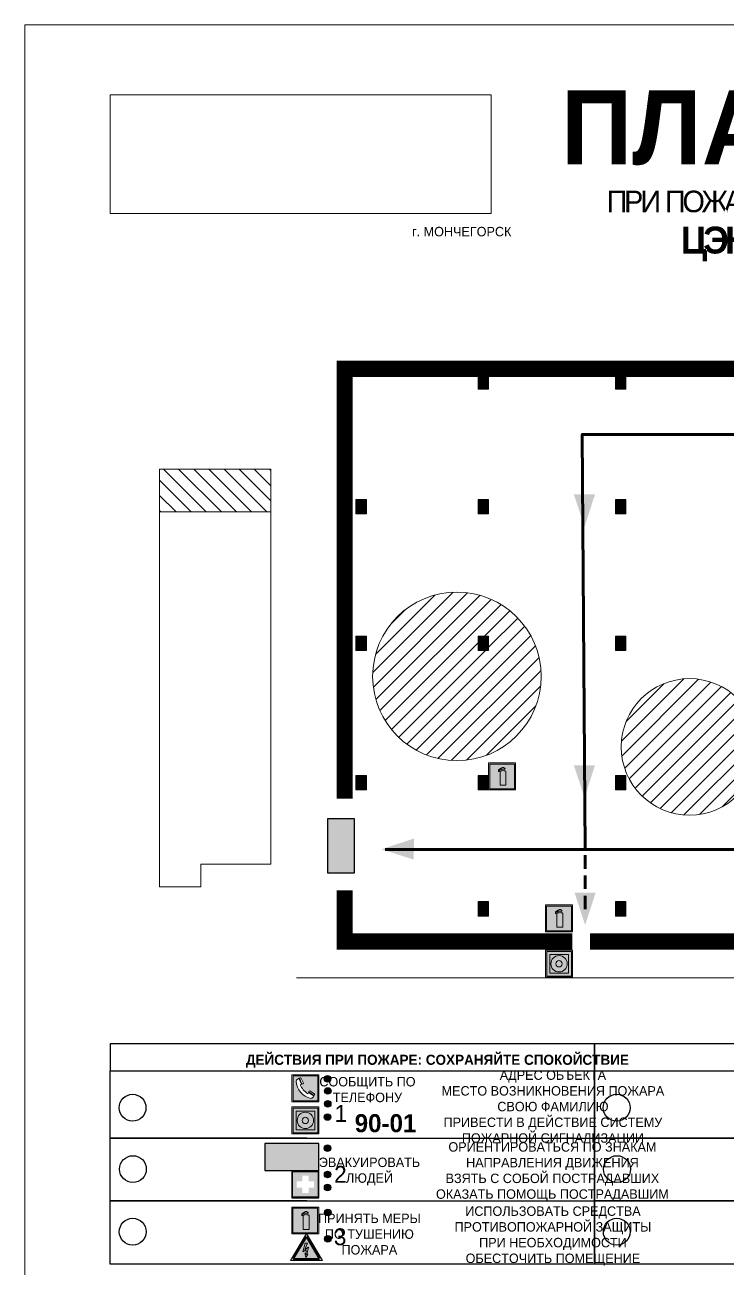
# Model space of a CAD drawing. Header units: millimetres. Extents: x 13810 to 67229, y 12374 to 21950.
# Drawn here: x 26676.6 to 26885.1, y 15363.3 to 15732.5 of the extents above; entities that cross this region are included whole.
import ezdxf

# ---------------------------------------------------------------- set-up
doc = ezdxf.new("R2010")
doc.units = ezdxf.units.MM
doc.linetypes.add('{ Wide Dash }', pattern=[12, 4, -2, 4, -2])
doc.layers.add('План_Штампы', color=7, linetype='Continuous')
doc.styles.add('обычный', font='arial.ttf')
picture_1 = doc.add_image_def('image1.jpg', size_in_pixel=(337, 105))
pattern_1 = [(45, (7161.8217, 11686.9472), (-2.24506403, 2.24506403), [])]

# ---------------------------------------------------------------- blocks, each defined once
blk = doc.blocks.new('A$C3E6D3DDE')
at = {"lineweight": 5}
h = blk.add_hatch(color=40, dxfattribs=at)
h.paths.add_polyline_path([(24.1, 1.45), (16.46, -11.35), (31.74, -11.35)])
h.paths.add_polyline_path([(24.09, -0.46), (30.03, -10.41), (18.14, -10.41)], flags=16)
h.paths.add_polyline_path([(24.54, -3.08), (23.41, -6.02), (25.13, -5.01), (24.33, -8.5), (24.82, -8.27), (23.79, -9.86), (23.4, -8.04), (23.8, -8.43), (24.04, -6.29), (22.39, -7.25), (23.44, -3.08)], flags=0)
h = blk.add_hatch(color=256, dxfattribs=at)
h.paths.add_polyline_path([(24.37, 0.03, 0.567511), (23.82, 0.03), (17.59, -10.4, 0.582454), (17.86, -10.88), (30.32, -10.88, 0.582149), (30.6, -10.4)])
h.paths.add_polyline_path([(24.09, -0.46), (18.14, -10.41), (30.03, -10.41)], flags=16)
h.paths.add_polyline_path([(24.54, -3.08), (23.41, -6.02), (25.13, -5.01), (24.33, -8.5), (24.82, -8.27), (23.79, -9.86), (23.4, -8.04), (23.8, -8.43), (24.04, -6.29), (22.39, -7.25), (23.44, -3.08)], flags=0)
h = blk.add_hatch(color=40, dxfattribs=at)
h.paths.add_polyline_path([(24.09, -0.46), (18.14, -10.41), (30.03, -10.41)])
h.paths.add_polyline_path([(24.82, -8.27), (23.79, -9.86), (23.4, -8.04), (23.8, -8.43), (24.04, -6.29), (22.39, -7.25), (23.44, -3.08), (24.54, -3.08), (23.41, -6.02), (25.13, -5.01), (24.33, -8.5)], flags=16)
at = {"color": 40, "lineweight": 5}
for p, q in [((16.46, -11.35), (24.1, 1.45)), ((24.1, 1.45), (31.74, -11.35))]:
    blk.add_line(p, q, dxfattribs=at)
at = {"lineweight": 5}
for p, q in [((17.59, -10.4), (23.82, 0.03)), ((24.37, 0.03), (30.6, -10.4)), ((18.14, -10.41), (24.09, -0.46)), ((23.44, -3.08), (22.39, -7.25)), ((23.41, -6.02), (24.54, -3.08)), ((25.13, -5.01), (23.41, -6.02)), ((24.54, -3.08), (23.44, -3.08)), ((24.09, -0.46), (30.03, -10.41)), ((24.33, -8.5), (25.13, -5.01)), ((17.86, -10.88), (30.32, -10.88)), ((18.14, -10.41), (30.03, -10.41)), ((22.39, -7.25), (24.04, -6.29)), ((23.8, -8.43), (23.4, -8.04)), ((23.4, -8.04), (23.79, -9.86)), ((23.79, -9.86), (24.82, -8.27)), ((24.04, -6.29), (23.8, -8.43)), ((24.82, -8.27), (24.33, -8.5))]:
    blk.add_line(p, q, dxfattribs=at)
at = {"color": 50, "lineweight": 5}
blk.add_line((31.74, -11.35), (16.46, -11.35), dxfattribs=at)
blk = doc.blocks.new('A$C456E1F9C')
at = {"lineweight": 5}
h = blk.add_hatch(color=242, dxfattribs=at)
h.paths.add_polyline_path([(0.51, -1.47), (0.51, -13.26), (12.29, -13.26), (12.29, -1.47)])
h.paths.add_polyline_path([(5.42, -4.95, -0.254479), (4.78, -5.4), (3.52, -2.53, -0.209735), (4.23, -2.4)], flags=16)
h.paths.add_polyline_path([(8.53, -8.6), (10.87, -10.17), (10.54, -10.76), (8.03, -9.13, -0.192251)], flags=16)
h.paths.add_polyline_path([(4.61, -5.49, 0.005518), (3.87, -5.72, 0.128647), (7.49, -10.01, 0.00809), (7.83, -9.33), (10.47, -10.97, -0.16736), (8.99, -12.25, -0.327862), (1.95, -3.95, -0.166952), (3.36, -2.62)], flags=16)
at = {"color": 242, "lineweight": 5}
for p, q in [((0, -13.77), (0, -0.97)), ((12.8, -0.97), (0, -0.97)), ((4.61, -5.49), (3.36, -2.62)), ((3.52, -2.53), (4.78, -5.4)), ((4.23, -2.4), (5.42, -4.95)), ((12.8, -13.77), (12.8, -0.97)), ((7.83, -9.33), (10.47, -10.97)), ((8.03, -9.13), (10.54, -10.76)), ((10.81, -10.12), (8.53, -8.6)), ((10.54, -10.76), (10.8, -10.3)), ((10.8, -10.3), (10.81, -10.12)), ((0, -13.77), (12.8, -13.77))]:
    blk.add_line(p, q, dxfattribs=at)
blk.add_lwpolyline([(0.51, -1.47), (12.29, -1.47), (12.29, -13.26), (0.51, -13.26)], close=True, dxfattribs=at)
for centre, radius, start, end in [((4.59, -5.34), 2.99, 114.28453, 152.19739), ((11.12, -3.31), 9.19, 183.99153, 256.60086), ((4.02, -3.27), 0.891, 76.32839, 123.70924), ((14.98, -39.1), 35.17, 107.14873, 108.41345), ((13.86, -0.94), 11.08, 205.55365, 234.87622), ((4.68, -4.59), 0.824, 276.9621, 334.07228), ((-13.31, 0.8), 23.44, 332.54871, 334.40268), ((8.94, -9.5), 0.989, 114.40924, 157.93883), ((7.87, -9.46), 3, 291.92908, 329.9329)]:
    blk.add_arc(centre, radius, start, end, dxfattribs=at)
blk = doc.blocks.new('A$C54414219')
at = {"true_color": 0xffffff}
h = blk.add_hatch(color=7, dxfattribs=at)
h.paths.add_polyline_path([(2.39, -9.45), (2.39, -18.3), (11.23, -18.3), (11.23, -9.45)], flags=0)
h.paths.add_polyline_path([(10.71, -13.87, -1), (2.92, -13.87, -1)], flags=0)
h.paths.add_polyline_path([(8.3, -13.87, -1), (5.33, -13.87, -1)], flags=0)
h.paths.add_polyline_path([(0.41, -7.47), (0.41, -20.27), (13.21, -20.27), (13.21, -7.47)])
h.paths.add_polyline_path([(0.92, -19.77), (12.71, -19.77), (12.71, -7.98), (0.92, -7.98)], flags=16)
h.paths.add_polyline_path([(11.23, -9.45), (11.23, -18.3), (2.39, -18.3), (2.39, -9.45)], flags=0)
at = {"lineweight": 5}
h = blk.add_hatch(color=242, dxfattribs=at)
h.paths.add_polyline_path([(12.71, -7.98), (0.92, -7.98), (0.92, -19.77), (12.71, -19.77)])
h.paths.add_polyline_path([(11.23, -18.3), (2.39, -18.3), (2.39, -9.45), (11.23, -9.45)], flags=16)
h.paths.add_polyline_path([(10.71, -13.87, -1), (2.92, -13.87, -1)], flags=0)
h.paths.add_polyline_path([(8.3, -13.87, -1), (5.33, -13.87, -1)], flags=0)
at = {"true_color": 0xffffff}
h = blk.add_hatch(color=7, dxfattribs=at)
h.paths.add_polyline_path([(2.39, -9.45), (2.39, -18.3), (11.23, -18.3), (11.23, -9.45)])
h.paths.add_polyline_path([(10.71, -13.87, -1), (2.92, -13.87, -1)], flags=16)
h.paths.add_polyline_path([(8.3, -13.87, -1), (5.33, -13.87, -1)], flags=0)
at = {"lineweight": 5}
h = blk.add_hatch(color=242, dxfattribs=at)
h.paths.add_polyline_path([(2.92, -13.87, 1), (10.71, -13.87, 1)])
h.paths.add_polyline_path([(8.3, -13.87, -1), (5.33, -13.87, -1)], flags=16)
at = {"color": 242, "lineweight": 5}
for p, q in [((0.41, -20.27), (0.41, -7.47)), ((0.41, -7.47), (13.21, -7.47)), ((0.41, -7.47), (13.21, -7.47)), ((13.21, -20.27), (13.21, -7.47)), ((0.41, -20.27), (13.21, -20.27))]:
    blk.add_line(p, q, dxfattribs=at)
for points in [[(0.92, -7.98), (12.71, -7.98), (12.71, -19.77), (0.92, -19.77)], [(2.39, -9.45), (11.23, -9.45), (11.23, -18.3), (2.39, -18.3)]]:
    blk.add_lwpolyline(points, close=True, dxfattribs=at)
for radius in [3.89, 1.49]:
    blk.add_circle((6.81, -13.87), radius, dxfattribs=at)
blk = doc.blocks.new('A$C32E8229D')
at = {"true_color": 0xffffff}
blk.add_hatch(color=7, dxfattribs=at).paths.add_polyline_path([(0, 0), (0, -8), (16, -8), (16, 0)])
h = blk.add_hatch(color=126)
h.paths.add_polyline_path([(0.2, -0.2), (15.8, -0.2), (15.8, -7.8), (0.2, -7.8)])
h.paths.add_polyline_path([(13.49, -2.05), (12.08, -2.05), (11.37, -2.63, 0.162397), (11.29, -2.84), (11.29, -3.63), (10.35, -3.63), (10.35, -4.05), (11.68, -4.05), (11.68, -3.48), (12.26, -4.28), (11.29, -5.1), (11.29, -6.78), (11.85, -6.78), (11.85, -5.44), (12.8, -4.64), (12.8, -5.94), (14.46, -5.94), (14.46, -5.39), (13.45, -5.39), (13.45, -3.97), (12.46, -2.59), (13.15, -2.59), (13.69, -3.34), (14.18, -3)], flags=16)
h.paths.add_polyline_path([(10.74, -1.82, 1), (11.8, -1.82, 1)], flags=16)
h.paths.add_polyline_path([(9.39, -3.59), (5.99, -3.59), (6.56, -3.03), (5.91, -3.03), (5.1, -3.83), (5.91, -4.64), (6.56, -4.64), (5.99, -4.09), (9.39, -4.09)], flags=16)
h.paths.add_polyline_path([(4.29, -1.08), (1.72, -1.08), (1.72, -6.6), (4.29, -6.6)], flags=16)
at = {"color": 126}
blk.add_lwpolyline([(16, -8), (0, -8), (0, 0), (16, 0)], close=True, dxfattribs=at)
blk = doc.blocks.new('A$C18900ED3')
h = blk.add_hatch(color=126)
h.paths.add_polyline_path([(-0.18, -0.18), (-7.02, -0.18), (-7.02, -7.02), (-0.18, -7.02)])
h.paths.add_polyline_path([(-5.89, -4.46), (-5.89, -2.77), (-4.46, -2.77), (-4.46, -1.31), (-2.77, -1.31), (-2.77, -2.77), (-1.33, -2.77), (-1.33, -4.46), (-2.77, -4.46), (-2.77, -5.89), (-4.46, -5.89), (-4.46, -4.46)], flags=16)
at = {"color": 126}
for p, q in [((-7.2, 0), (-7.2, -7.2)), ((0, 0), (-7.2, 0)), ((0, -7.2), (0, 0)), ((-7.02, -7.02), (-7.02, -0.18)), ((-7.02, -0.18), (-0.18, -0.18)), ((-0.18, -0.18), (-0.18, -7.02)), ((-7.2, -7.2), (0, -7.2)), ((-0.18, -7.02), (-7.02, -7.02))]:
    blk.add_line(p, q, dxfattribs=at)
blk = doc.blocks.new('A$C3AD82952')
at = {"true_color": 0xf5f5ff}
h = blk.add_hatch(color=7, dxfattribs=at)
h.dxf.hatch_style = 1
h.paths.add_polyline_path([(8.21, 8.73, 0.414214), (7.89, 9.05), (7.22, 9.05), (7.22, 9.92), (7.59, 9.92, 1), (7.57, 10.36), (7.22, 10.36), (7.22, 10.6), (6.43, 10.6), (6.43, 10.36), (6.01, 10.36), (4.74, 9.59), (4.74, 8.69), (4.98, 8.73), (4.98, 9.26), (6.12, 9.91), (6.43, 9.91), (6.43, 9.05), (5.76, 9.05, 0.414214), (5.44, 8.73), (5.44, 2.2), (8.21, 2.2)], flags=0)
h.paths.add_polyline_path([(12.8, 12.8), (0, 12.8), (0, 0), (12.8, 0)])
h.paths.add_polyline_path([(0.51, 12.29), (12.29, 12.29), (12.29, 0.51), (0.51, 0.51)], flags=16)
h.paths.add_polyline_path([(4.74, 9.59), (6.01, 10.36), (6.43, 10.36), (6.43, 10.6), (7.22, 10.6), (7.22, 10.36), (7.59, 10.36, -0.94586), (7.59, 9.92), (7.22, 9.92), (7.22, 9.05), (7.89, 9.05, -0.414214), (8.21, 8.73), (8.21, 2.2), (5.44, 2.2), (5.44, 8.73, -0.414214), (5.76, 9.05), (6.43, 9.05), (6.43, 9.91), (6.12, 9.91), (4.98, 9.26), (4.98, 8.73), (4.74, 8.69)], flags=0)
h = blk.add_hatch(color=242)
h.dxf.hatch_style = 1
h.paths.add_polyline_path([(12.29, 12.29), (0.51, 12.29), (0.51, 0.51), (12.29, 0.51)])
h.paths.add_polyline_path([(4.74, 8.69), (4.74, 9.59), (6.01, 10.36), (6.43, 10.36), (6.43, 10.6), (7.22, 10.6), (7.22, 10.36), (7.59, 10.36, -0.94586), (7.59, 9.92), (7.22, 9.92), (7.22, 9.05), (7.89, 9.05, -0.414214), (8.21, 8.73), (8.21, 2.2), (5.44, 2.2), (5.44, 8.73, -0.414214), (5.76, 9.05), (6.43, 9.05), (6.43, 9.91), (6.12, 9.91), (4.98, 9.26), (4.98, 8.73)], flags=16)
h = blk.add_hatch(color=7, dxfattribs=at)
h.dxf.hatch_style = 1
h.paths.add_polyline_path([(8.21, 8.73, 0.414214), (7.89, 9.05), (7.22, 9.05), (7.22, 9.92), (7.59, 9.92, 1), (7.57, 10.36), (7.22, 10.36), (7.22, 10.6), (6.43, 10.6), (6.43, 10.36), (6.01, 10.36), (4.74, 9.59), (4.74, 8.69), (4.98, 8.73), (4.98, 9.26), (6.12, 9.91), (6.43, 9.91), (6.43, 9.05), (5.76, 9.05, 0.414214), (5.44, 8.73), (5.44, 2.2), (8.21, 2.2)])
at = {"color": 242, "lineweight": 5}
for p, q in [((0, 0), (0, 12.8)), ((0, 12.8), (12.8, 12.8)), ((12.8, 0), (12.8, 12.8)), ((6.01, 10.36), (4.74, 9.59)), ((4.74, 9.59), (4.74, 8.69)), ((4.74, 8.69), (4.98, 8.73)), ((4.98, 9.26), (6.12, 9.91)), ((4.98, 8.73), (4.98, 9.26)), ((5.44, 2.2), (5.44, 8.73)), ((5.76, 9.05), (6.43, 9.05)), ((6.01, 10.36), (6.43, 10.36)), ((6.12, 9.91), (6.43, 9.91)), ((7.22, 10.6), (6.43, 10.6)), ((6.43, 10.6), (6.43, 10.36)), ((6.43, 9.91), (6.43, 9.05)), ((7.22, 10.36), (7.22, 10.6)), ((7.59, 10.36), (7.22, 10.36)), ((7.22, 9.05), (7.22, 9.92)), ((7.59, 9.92), (7.22, 9.92)), ((7.89, 9.05), (7.22, 9.05)), ((8.21, 2.2), (8.21, 8.73)), ((0, 0), (12.8, 0)), ((5.44, 2.2), (8.21, 2.2))]:
    blk.add_line(p, q, dxfattribs=at)
blk.add_lwpolyline([(0.51, 12.29), (12.29, 12.29), (12.29, 0.51), (0.51, 0.51)], close=True, dxfattribs=at)
for centre, radius, start, end in [((5.76, 8.73), 0.32, 90, 180), ((7.58, 10.14), 0.223, 273.18746, 86.81254), ((7.89, 8.73), 0.32, 0, 90)]:
    blk.add_arc(centre, radius, start, end, dxfattribs=at)
blk = doc.blocks.new('A$C7B4425F7')
at = {"true_color": 0xffffff}
blk.add_hatch(color=7, dxfattribs=at).paths.add_polyline_path([(0, 0), (-16, 0), (-16, -8), (0, -8)])
h = blk.add_hatch(color=126)
h.paths.add_polyline_path([(-0.2, -0.2), (-15.8, -0.2), (-15.8, -7.8), (-0.2, -7.8)])
h.paths.add_polyline_path([(-11.76, -2.03), (-11.76, -3.66), (-11.17, -3.66, -0.568275), (-11.17, -6.18), (-12.58, -6.18), (-12.58, -2.03)], flags=16)
h.paths.add_polyline_path([(-13.33, -4.12, -0.495768), (-13.59, -6.18), (-15.03, -6.18), (-15.03, -2.03), (-13.59, -2.03, -0.487973)], flags=16)
h.paths.add_polyline_path([(-10.25, -2.03), (-9.48, -2.03), (-9.48, -6.18), (-10.25, -6.18)], flags=16)
h.paths.add_polyline_path([(-13.84, -3.69), (-14.24, -3.69), (-14.24, -3.03), (-13.9, -3.03, -0.692621)], flags=0)
h.paths.add_polyline_path([(-9.15, -2.03), (-8.4, -2.03), (-8.04, -3.07), (-7.68, -2.03), (-6.93, -2.03), (-7.64, -4.1), (-6.93, -6.18), (-7.68, -6.18), (-8.04, -5.14), (-8.4, -6.18), (-9.15, -6.18), (-8.44, -4.1)], flags=16)
h.paths.add_polyline_path([(-11.76, -4.46), (-11.42, -4.46, -0.692621), (-11.36, -5.12), (-11.76, -5.12)], flags=0)
h.paths.add_polyline_path([(-13.9, -5.2), (-14.24, -5.2), (-14.24, -4.55), (-13.84, -4.55, -0.708038)], flags=0)
edge = h.paths.add_edge_path(flags=16)
edge.add_ellipse((-5.51, -4.08), major_axis=(0, 2.05), ratio=0.586184, start_angle=0, end_angle=360)
edge = h.paths.add_edge_path(flags=0)
edge.add_ellipse((-5.51, -4.08), major_axis=(0, 1.14), ratio=0.454828, start_angle=0, end_angle=360)
h.paths.add_polyline_path([(-4.13, -4.96, 0.377264), (-3.48, -4.52, 0.0555), (-3.16, -2.03), (-1.66, -2.03), (-1.66, -4.96), (-0.96, -4.96), (-0.96, -7.01), (-1.75, -7.01), (-1.75, -6.18), (-3.3, -6.18), (-3.3, -7.02), (-4.13, -7.02)], flags=16)
h.paths.add_polyline_path([(-2.73, -2.91), (-2.28, -2.91), (-2.28, -4.96), (-3.05, -4.96, 0.079136)], flags=0)
at = {"color": 126}
blk.add_lwpolyline([(-16, -8), (0, -8), (0, 0), (-16, 0)], close=True, dxfattribs=at)

msp = doc.modelspace()

# ---------------------------------------------------------------- hatches: boundary and pattern name
at = {"lineweight": 0}
h = msp.add_hatch(color=256, dxfattribs=at)
h.dxf.hatch_style = 1
h.paths.add_polyline_path([(26811.18, 15624.3), (26814.31, 15624.3), (26814.31, 15628.58), (26811.18, 15628.58)])
h = msp.add_hatch(color=256, dxfattribs=at)
h.dxf.hatch_style = 1
h.paths.add_polyline_path([(26851.96, 15624.3), (26855.09, 15624.3), (26855.09, 15628.58), (26851.96, 15628.58)])
at = {"lineweight": 0, "true_color": 0x000000}
h = msp.add_hatch(dxfattribs=at)
h.set_pattern_fill('ANSI31', color=18, angle=-90)
h.set_pattern_definition([(315, (19998.731, 32036.182), (2.24506403, 2.24506403), [])])
h.paths.add_polyline_path([(26749.6, 15587.83), (26749.6, 15600.52), (26716.55, 15600.52), (26716.55, 15587.83)])
at = {"lineweight": 0}
h = msp.add_hatch(color=256, dxfattribs=at)
h.dxf.hatch_style = 1
h.paths.add_polyline_path([(26774.86, 15587.29), (26777.99, 15587.29), (26777.99, 15591.57), (26774.86, 15591.57)])
h = msp.add_hatch(color=256, dxfattribs=at)
h.dxf.hatch_style = 1
h.paths.add_polyline_path([(26811.18, 15587.29), (26814.31, 15587.29), (26814.31, 15591.57), (26811.18, 15591.57)])
h = msp.add_hatch(color=256, dxfattribs=at)
h.dxf.hatch_style = 1
h.paths.add_polyline_path([(26851.96, 15587.29), (26855.09, 15587.29), (26855.09, 15591.57), (26851.96, 15591.57)])
h = msp.add_hatch(dxfattribs=at)
h.set_pattern_fill('ANSI31', color=256)
h.set_pattern_definition(pattern_1)
h.paths.add_polyline_path([(26829.92, 15539.03, 1), (26779.87, 15539.03, 1)])
h.paths.add_polyline_path([(26811.18, 15546.69), (26811.18, 15550.96), (26814.31, 15550.96), (26814.31, 15546.69)], flags=16)
h = msp.add_hatch(color=256, dxfattribs=at)
h.dxf.hatch_style = 1
h.paths.add_polyline_path([(26774.86, 15546.69), (26777.99, 15546.69), (26777.99, 15550.96), (26774.86, 15550.96)])
h = msp.add_hatch(color=256, dxfattribs=at)
h.dxf.hatch_style = 1
h.paths.add_polyline_path([(26811.18, 15546.69), (26814.31, 15546.69), (26814.31, 15550.96), (26811.18, 15550.96)])
h = msp.add_hatch(color=256, dxfattribs=at)
h.dxf.hatch_style = 1
h.paths.add_polyline_path([(26851.96, 15546.69), (26855.09, 15546.69), (26855.09, 15550.96), (26851.96, 15550.96)])
h = msp.add_hatch(dxfattribs=at)
h.set_pattern_fill('ANSI31', color=256)
h.set_pattern_definition(pattern_1)
h.paths.add_polyline_path([(26853.7, 15518.08, 1), (26894.24, 15518.08, 1)])
h.paths.add_polyline_path([(26936, 15528.52, 1), (26895.46, 15528.52, 1)])
h.paths.add_polyline_path([(26977.7, 15526.62, 1), (26937.15, 15526.62, 1)])
h.paths.add_polyline_path([(27002.39, 15527.73, 1), (26978.55, 15527.73, 1)])
h.paths.add_polyline_path([(27029.08, 15528.19, 1), (27005.24, 15528.19, 1)])
h.paths.add_polyline_path([(27055.42, 15527.73, 1), (27031.58, 15527.73, 1)])
h.paths.add_polyline_path([(27097.84, 15527.88, 1), (27057.3, 15527.88, 1)])
h = msp.add_hatch(color=256, dxfattribs=at)
h.dxf.hatch_style = 1
h.paths.add_polyline_path([(26774.86, 15505.31), (26777.99, 15505.31), (26777.99, 15509.59), (26774.86, 15509.59)])
h = msp.add_hatch(color=256, dxfattribs=at)
h.dxf.hatch_style = 1
h.paths.add_polyline_path([(26811.18, 15505.31), (26814.31, 15505.31), (26814.31, 15509.59), (26811.18, 15509.59)])
h = msp.add_hatch(color=256, dxfattribs=at)
h.dxf.hatch_style = 1
h.paths.add_polyline_path([(26851.96, 15505.31), (26855.09, 15505.31), (26855.09, 15509.59), (26851.96, 15509.59)])
h = msp.add_hatch(color=256, dxfattribs=at)
h.dxf.hatch_style = 1
h.paths.add_polyline_path([(26811.18, 15467.86), (26814.31, 15467.86), (26814.31, 15472.14), (26811.18, 15472.14)])
h = msp.add_hatch(color=256, dxfattribs=at)
h.dxf.hatch_style = 1
h.paths.add_polyline_path([(26851.96, 15467.86), (26855.09, 15467.86), (26855.09, 15472.14), (26851.96, 15472.14)])
h = msp.add_hatch(color=256, dxfattribs=at)
h.dxf.hatch_style = 1
h.paths.add_polyline_path([(26765.48, 15419.53, 1), (26767.42, 15419.53, 1)])
h = msp.add_hatch(color=256, dxfattribs=at)
h.dxf.hatch_style = 1
h.paths.add_polyline_path([(26765.59, 15415.94, 1), (26767.52, 15415.94, 1)])
h = msp.add_hatch(color=256, dxfattribs=at)
h.dxf.hatch_style = 1
h.paths.add_polyline_path([(26765.55, 15412.13, 1), (26767.48, 15412.13, 1)])
h = msp.add_hatch(color=256, dxfattribs=at)
h.dxf.hatch_style = 1
h.paths.add_polyline_path([(26765.47, 15408.2, 1), (26767.4, 15408.2, 1)])
h = msp.add_hatch(color=256, dxfattribs=at)
h.dxf.hatch_style = 1
h.paths.add_polyline_path([(26765.48, 15398.93, 1), (26767.41, 15398.93, 1)])
h = msp.add_hatch(color=256, dxfattribs=at)
h.dxf.hatch_style = 1
h.paths.add_polyline_path([(26765.52, 15391.15, 1), (26767.45, 15391.15, 1)])
h = msp.add_hatch(color=256, dxfattribs=at)
h.dxf.hatch_style = 1
h.paths.add_polyline_path([(26765.51, 15387.25, 1), (26767.44, 15387.25, 1)])
h = msp.add_hatch(color=256, dxfattribs=at)
h.dxf.hatch_style = 1
h.paths.add_polyline_path([(26765.57, 15379.83, 1), (26767.5, 15379.83, 1)])
h = msp.add_hatch(color=256, dxfattribs=at)
h.dxf.hatch_style = 1
h.paths.add_polyline_path([(26765.58, 15372.06, 1), (26767.51, 15372.06, 1)])

# ---------------------------------------------------------------- linework, layer by layer
at = {"color": 126, "lineweight": 0, "true_color": 0x008754}
msp.add_lwpolyline([(26676.58, 15732.45), (27276.58, 15732.45), (27276.58, 15337.45), (26676.58, 15337.45)], close=True, dxfattribs=at)
at = {"lineweight": 0, "const_width": 4.8}
for points in [[(26771.55, 15502.68), (26771.55, 15630.33), (27146.84, 15630.33)], [(27221.87, 15538.48), (27221.87, 15460.32), (26844.43, 15460.32)], [(26839.2, 15460.32), (26771.55, 15460.32), (26771.55, 15475.54)]]:
    msp.add_lwpolyline(points, dxfattribs=at)
at = {"lineweight": 0}
for points in [[(26814.31, 15624.3), (26811.18, 15624.3), (26811.18, 15628.58), (26814.31, 15628.58)], [(26855.09, 15624.3), (26851.96, 15624.3), (26851.96, 15628.58), (26855.09, 15628.58)], [(26777.99, 15587.29), (26774.86, 15587.29), (26774.86, 15591.57), (26777.99, 15591.57)], [(26814.31, 15587.29), (26811.18, 15587.29), (26811.18, 15591.57), (26814.31, 15591.57)], [(26855.09, 15587.29), (26851.96, 15587.29), (26851.96, 15591.57), (26855.09, 15591.57)], [(26777.99, 15546.69), (26774.86, 15546.69), (26774.86, 15550.96), (26777.99, 15550.96)], [(26814.31, 15546.69), (26811.18, 15546.69), (26811.18, 15550.96), (26814.31, 15550.96)], [(26855.09, 15546.69), (26851.96, 15546.69), (26851.96, 15550.96), (26855.09, 15550.96)], [(26777.99, 15505.31), (26774.86, 15505.31), (26774.86, 15509.59), (26777.99, 15509.59)], [(26814.31, 15505.31), (26811.18, 15505.31), (26811.18, 15509.59), (26814.31, 15509.59)], [(26855.09, 15505.31), (26851.96, 15505.31), (26851.96, 15509.59), (26855.09, 15509.59)], [(26814.31, 15467.86), (26811.18, 15467.86), (26811.18, 15472.14), (26814.31, 15472.14)], [(26855.09, 15467.86), (26851.96, 15467.86), (26851.96, 15472.14), (26855.09, 15472.14)]]:
    msp.add_lwpolyline(points, close=True, dxfattribs=at)
at = {"color": 126, "lineweight": 100, "true_color": 0x008754}
for points in [[(27114.6, 15542.25), (27114.6, 15610.85), (26842.11, 15610.85), (26842.96, 15487.59)], [(27114.6, 15542.25), (27114.6, 15487.59), (26842.11, 15487.59)], [(26783.62, 15487.59), (26842.11, 15487.59)]]:
    msp.add_lwpolyline(points, dxfattribs=at)
at = {"lineweight": 0}
for points in [[(26716.55, 15587.83), (26716.55, 15600.52), (26749.6, 15600.52), (26749.6, 15587.83)], [(26728.83, 15483.27), (26728.83, 15476.51), (26716.55, 15476.51), (26716.55, 15587.83), (26749.6, 15587.83), (26749.6, 15483.27), (26728.83, 15483.27)], [(26757.28, 15449.5), (26945.04, 15449.5), (26945.04, 15455.72), (26947.94, 15445.24), (26947.94, 15449.5), (27235.98, 15449.5)]]:
    msp.add_lwpolyline(points, dxfattribs=at)
at = {"color": 126, "linetype": '{ Wide Dash }', "lineweight": 100, "true_color": 0x008754}
msp.add_lwpolyline([(26842.96, 15469.91), (26842.96, 15487.59)], dxfattribs=at)
for points in [[(26701.94, 15421.88), (26845.71, 15421.88), (26845.71, 15429.93), (26701.94, 15429.93)], [(26845.71, 15421.88), (26989.47, 15421.88), (26989.47, 15429.93), (26845.71, 15429.93)], [(26701.94, 15421.88), (26845.71, 15421.88), (26845.71, 15364.48), (26701.94, 15364.48)], [(26845.71, 15421.88), (26989.47, 15421.88), (26989.47, 15364.48), (26845.71, 15364.48)]]:
    msp.add_lwpolyline(points, close=True)
for points in [[(26760.36, 15401.89), (26701.94, 15401.89), (26845.71, 15401.89)], [(26904.12, 15401.89), (26845.71, 15401.89), (26989.47, 15401.89)], [(26760.36, 15383.31), (26701.94, 15383.31), (26845.71, 15383.31)], [(26904.12, 15383.31), (26845.71, 15383.31), (26989.47, 15383.31)]]:
    msp.add_lwpolyline(points)
at = {"lineweight": 0}
for centre, radius in [((26804.89, 15539.03), 25.03), ((26873.97, 15518.08), 20.27)]:
    msp.add_circle(centre, radius, dxfattribs=at)
for centre, radius in [((26766.45, 15419.53), 0.966), ((26708.57, 15410.96), 3.98), ((26766.55, 15415.94), 0.966), ((26852.33, 15410.96), 3.98), ((26766.52, 15412.13), 0.966), ((26766.43, 15408.2), 0.966), ((26766.44, 15398.93), 0.966), ((26708.66, 15392.73), 3.98), ((26852.43, 15392.73), 3.98), ((26766.49, 15391.15), 0.966), ((26766.48, 15387.25), 0.966), ((26708.6, 15374.15), 3.98), ((26766.54, 15379.83), 0.966), ((26852.36, 15374.15), 3.98), ((26766.54, 15372.06), 0.966)]:
    msp.add_circle(centre, radius)
at = {"layer": 'План_Штампы', "color": 126, "true_color": 0x008754}
for points in [[(26839.62, 15593.07), (26845.89, 15593.06), (26842.79, 15583.43)], [(26839.62, 15512.64), (26845.89, 15512.63), (26842.79, 15503.01)], [(26792.1, 15490.88), (26792.09, 15484.61), (26782.47, 15487.7)], [(26839.81, 15474.81), (26846.08, 15474.8), (26842.98, 15465.18)]]:
    msp.add_solid(points, dxfattribs=at)

# ---------------------------------------------------------------- block references
for name, p, xscale, yscale, zscale in [('A$C3AD82952', (26814.31, 15505.31), 0.625, 0.625, 0.625), ('A$C3AD82952', (26831.2, 15463.16), 0.625, 0.625, 0.625), ('A$C54414219', (26830.97, 15462.36), 0.625, 0.625, 0.625), ('A$C456E1F9C', (26755.89, 15421.34), 0.625, 0.625, 0.625), ('A$C54414219', (26755.64, 15415.85), 0.625, 0.625, 0.625), ('A$C18900ED3', (26763.89, 15392.21), 1.111111111007631, 1.111111111007631, 1.111111111007631), ('A$C3AD82952', (26755.84, 15373.48), 0.625, 0.625, 0.625), ('A$C3E6D3DDE', (26745.13, 15372.67), 0.625, 0.625, 0.625)]:
    msp.add_blockref(name, p, dxfattribs=dict(xscale=xscale, yscale=yscale, zscale=zscale))
at = {"xscale": -1}
msp.add_blockref('A$C32E8229D', (26763.89, 15400.36), dxfattribs=at)
at = {"layer": 'План_Штампы', "rotation": 270}
msp.add_blockref('A$C7B4425F7', (26774.46, 15480.73), dxfattribs=at)

# ---------------------------------------------------------------- texts
at = {"lineweight": 0, "style": 'обычный'}
for s, insert, char_height, width, attachment_point in [('{\\fProxima Nova Rg|b1|i0|c204|p2;ПЛАН ЭВАКУАЦИИ}', (26835.81, 15713), 22, 493.8901, 1), ('\\pi-8.4,l8.4,t8.4;{\\fProxima Nova Rg|b0|i0|c204|p2;г. МОНЧЕГОРСК\\H1.1997x; }', (26806.31, 15671.06), 2.8, 126.6484, 5), ('{\\fProxima Nova Rg|b1|i0|c204|p2;ДЕЙСТВИЯ ПРИ ПОЖАРЕ: СОХРАНЯЙТЕ СПОКОЙСТВИЕ\\H1.6644x; }', (26799.1, 15424.76), 3, 175.1736, 5), ('\\pi-8.4,l8.4,t8.4;{\\fProxima Nova Rg|b0|i0|c204|p2;АДРЕС ОБЪЕКТА\\PМЕСТО ВОЗНИКНОВЕНИЯ ПОЖАРА \\PСВОЮ ФАМИЛИЮ\\PПРИВЕСТИ В ДЕЙСТВИЕ СИСТЕМУ \\PПОЖАРНОЙ СИГНАЛИЗАЦИИ}', (26833.4, 15410.9), 2.8, 126.6484, 5), ('{\\fProxima Nova Rg|b0|i0|c204|p2;СООБЩИТЬ ПО \\PТЕЛЕФОНУ}', (26778.32, 15416.33), 2.8, 126.6484, 5), ('{\\fProxima Nova Rg|b0|i0|c204|p2;1\\H1.1667x; }', (26770.43, 15409.27), 5, 126.6484, 5), ('{\\fProxima Nova Rg|b1|i0|c204|p2;\\H1.0714x;90-01\\fProxima Nova Rg|b0|i0|c204|p2;\\H0.93331x; \\H1.3449x; }', (26783.69, 15406.33), 5, 126.6484, 5), ('\\pi-8.4,l8.4,t8.4;{\\fProxima Nova Rg|b0|i0|c204|p2;ОРИЕНТИРОВАТЬСЯ ПО ЗНАКАМ \\PНАПРАВЛЕНИЯ ДВИЖЕНИЯ\\PВЗЯТЬ С СОБОЙ ПОСТРАДАВШИХ\\PОКАЗАТЬ ПОМОЩЬ ПОСТРАДАВШИМ}', (26833.25, 15391.92), 2.8, 126.6484, 5), ('{\\fProxima Nova Rg|b0|i0|c204|p2;ЭВАКУИРОВАТЬ \\PЛЮДЕЙ}', (26778.93, 15392.01), 2.8, 126.6484, 5), ('{\\fProxima Nova Rg|b0|i0|c204|p2;2\\H1.1967x; }', (26770.28, 15391.19), 5, 126.6484, 5), ('\\pi-8.4,l8.4,t8.4;{\\fProxima Nova Rg|b0|i0|c204|p2;ИСПОЛЬЗОВАТЬ СРЕДСТВА \\PПРОТИВОПОЖАРНОЙ ЗАЩИТЫ \\PПРИ НЕОБХОДИМОСТИ \\PОБЕСТОЧИТЬ ПОМЕЩЕНИЕ}', (26833.41, 15372.85), 2.8, 126.6484, 5), ('{\\fProxima Nova Rg|b0|i0|c204|p2;ПРИНЯТЬ МЕРЫ \\PПО ТУШЕНИЮ \\PПОЖАРА}', (26778.89, 15373.43), 2.8, 126.6484, 5), ('{\\fProxima Nova Rg|b0|i0|c204|p2;3\\H1.1967x; }', (26770.21, 15372.61), 5, 126.6484, 5)]:
    msp.add_mtext(s, dxfattribs=dict(at, insert=insert, char_height=char_height, width=width, attachment_point=attachment_point))
at = {"color": 0, "lineweight": 0, "insert": (26986.79, 15683.41), "char_height": 8, "width": 449.2158, "attachment_point": 5, "style": 'обычный'}
msp.add_mtext('{\\fArial Black|b1|i0|c204|p34;\\H2x;\\T0.85;  \\fArial Narrow|b0|i0|c204|p34;\\H0.8x;\\W0.9;\\P\\fProxima Nova Rg|b0|i0|c204|p2;\\H0.5x;\\W1;\\C256;ПРИ ПОЖАРЕ  ИЛИ ДРУГИХ ЧРЕЗВЫЧАЙНЫХ СИТУАЦИЯХ  ИЗ ПОМЕЩЕНИЙ\\fProxima Nova Rg|b1|i0|c204|p2;\\H1.25x; \\fProxima Nova Rg|b1|i0|c0|p2;\\P\\fProxima Nova Rg|b1|i0|c204|p2;ЦЭН-2 : ГМО  ПЕРЕДЕЛ ЦИНКООЧИСТКИ\\fProxima Nova Rg|b1|i0|c0|p2; \\fProxima Nova Rg|b1|i0|c204|p2;отм. +0,00}', dxfattribs=at)

# ---------------------------------------------------------------- pictures from other files: only their frames are drawn
at = {"color": 7, "lineweight": 0, "true_color": 0xf5f5ff}
image = msp.add_image(picture_1, insert=(26701.94, 15676.44), size_in_units=(113.11, 35.24), rotation=0, dxfattribs=at)
image.dxf.flags = 7

doc.saveas('drawing.dxf')
